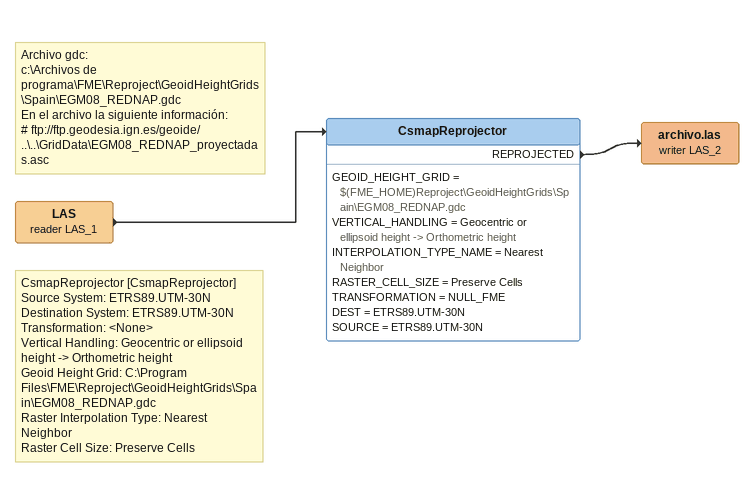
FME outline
Note: Archivo gdc: / c:\Archivos de programa\FME\Reproject\GeoidHeightGrids\Spain\EGM08_REDNAP.gdc / En el archivo la siguiente información: / # ftp://ftp.geodesia.ign.es/geoide/ / ..\..\GridData\EGM08_REDNAP_proyectadas.asc
LAS (reader LAS_1)
    -> CsmapReprojector
Note: CsmapReprojector [CsmapReprojector] / Source System: ETRS89.UTM-30N / Destination System: ETRS89.UTM-30N / Transformation: <None> / Vertical Handling: Geocentric or ellipsoid height -> Orthometric height / Geoid Height Grid: C:\Program Files\FME\Reproject\GeoidHeightGrids\Spain\EGM08_REDNAP.gdc / Raster Interpolation Type: Nearest Neighbor / Raster Cell Size: Preserve Cells
CsmapReprojector
    GEOID_HEIGHT_GRID = $(FME_HOME)Reproject\GeoidHeightGrids\Spain\EGM08_REDNAP.gdc
    VERTICAL_HANDLING = Geocentric or ellipsoid height -> Orthometric height
    INTERPOLATION_TYPE_NAME = Nearest Neighbor
    RASTER_CELL_SIZE = Preserve Cells
    TRANSFORMATION = NULL_FME
    DEST = ETRS89.UTM-30N
    SOURCE = ETRS89.UTM-30N
    REPROJECTED -> archivo.las (writer LAS_2)
archivo.las (writer LAS_2)
